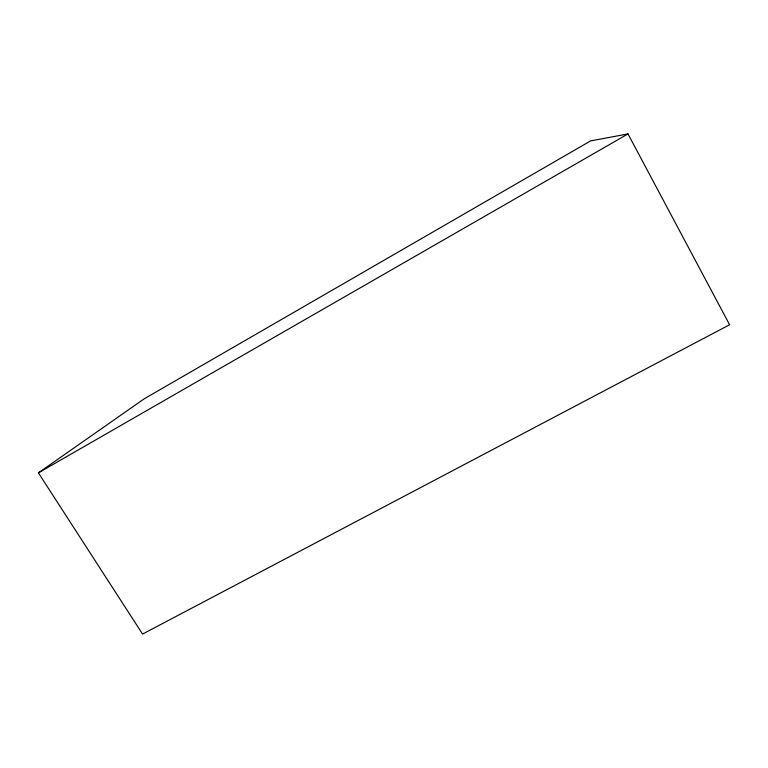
<?xml version="1.0" encoding="UTF-8"?>
<svg xmlns="http://www.w3.org/2000/svg" width="768" height="768" viewBox="0 0 768 768"><rect width="100%" height="100%" fill="white"/><g stroke="black" fill="none" stroke-linecap="round" stroke-linejoin="round"><path stroke-width="1.15" d="M38.4 472.858L144.221 398.803L590.64 140.89L627.994 133.92L729.6 324.749L142.57 634.08L38.4 472.858L627.994 133.92"/></g></svg>
